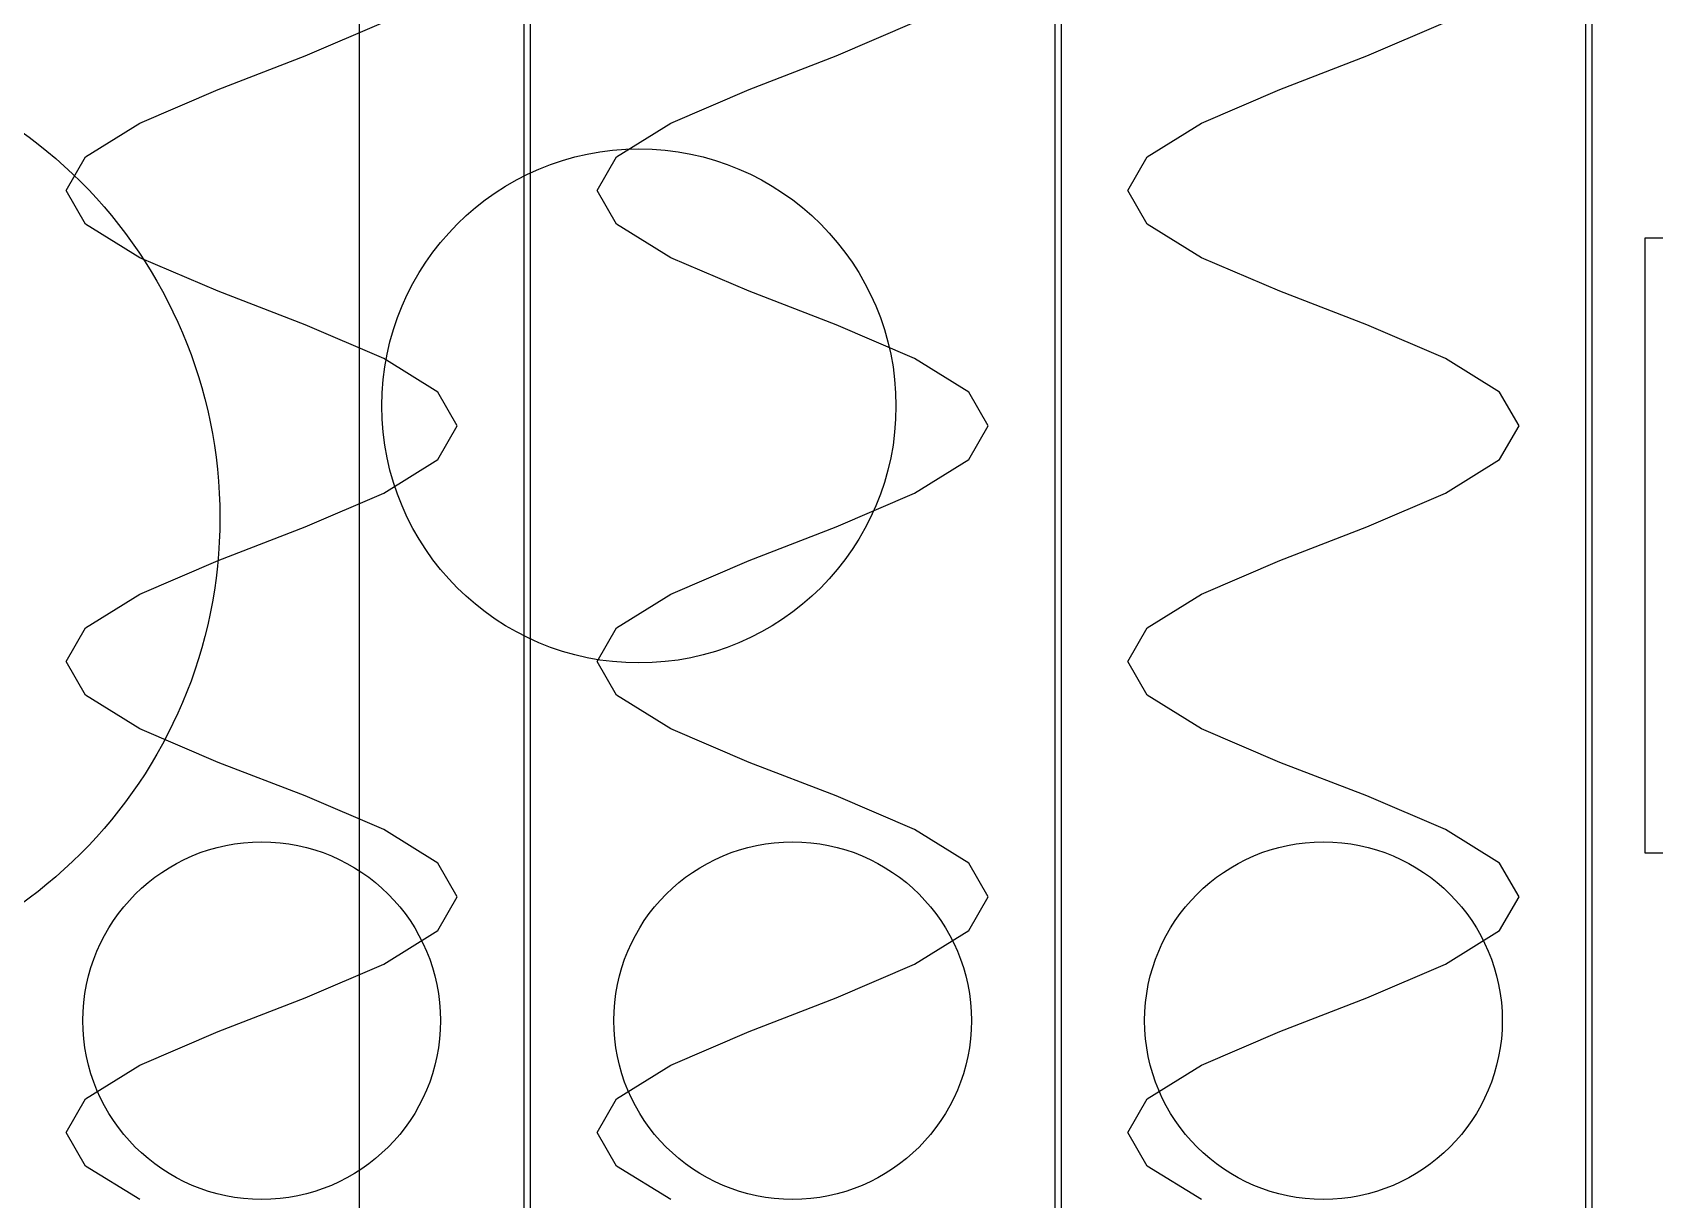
# Model space of a CAD drawing. Header units: metres. Extents: x -14 to 954, y -39 to 888.
# Drawn here: x 291.5 to 581.8, y 438 to 646.8 of the extents above; entities that cross this region are included whole.
import ezdxf

# ---------------------------------------------------------------- set-up
doc = ezdxf.new("R2010")
doc.units = ezdxf.units.M
for name, color, linetype in [('01_CHASIS_PTR_SOLDADO', 4, 'Continuous'), ('05_COMPRESOR_HERMETICO_BOWA', 3, 'Continuous'), ('06_RECIPIENTE_LIQUIDO_FILTRO', 2, 'Continuous'), ('07_CHAROLAS_Y_CANALES', 5, 'Continuous'), ('08_RESORTES_HELICOIDALES', 1, 'Continuous'), ('09_CONDENSADOR_Y_VENTILADOR', 3, 'Continuous'), ('18_BEBIDAS_AGUAS_REFRESCOS_CENTRO', 3, 'Continuous')]:
    doc.layers.add(name, color=color, linetype=linetype)

msp = doc.modelspace()

# ---------------------------------------------------------------- linework, layer by layer
at = {"layer": '01_CHASIS_PTR_SOLDADO'}
for p in [(350, 260), (350, 260, 38.1)]:
    msp.add_line(p, (350, 841.9), dxfattribs=at)
at = {"layer": '05_COMPRESOR_HERMETICO_BOWA'}
msp.add_line((325, 560, 60.1), (325, 560, 265), dxfattribs=at)
for centre in [(240, 560, 60.1), (240, 560, 265)]:
    msp.add_circle(centre, 85, dxfattribs=at)
at = {"layer": '06_RECIPIENTE_LIQUIDO_FILTRO'}
for p, q in [((400, 626, 54.1), (400, 626, 295)), ((354, 580, 54.1), (354, 580, 295)), ((446, 580, 54.1), (446, 580, 295)), ((400, 534, 54.1), (400, 534, 295))]:
    msp.add_line(p, q, dxfattribs=at)
for centre in [(400, 580, 54.1), (400, 580, 295)]:
    msp.add_circle(centre, 46, dxfattribs=at)
at = {"layer": '07_CHAROLAS_Y_CANALES'}
for p, q in [((379.4, 800, 551.5), (379.4, 150, 551.5)), ((379.4, 800, 611.5), (379.4, 150, 611.5)), ((379.4, 800, 751.5), (379.4, 150, 751.5)), ((379.4, 800, 811.5), (379.4, 150, 811.5)), ((379.4, 800, 951.5), (379.4, 150, 951.5)), ((379.4, 800, 1011.5), (379.4, 150, 1011.5)), ((379.4, 800, 1151.5), (379.4, 150, 1151.5)), ((379.4, 800, 1211.5), (379.4, 150, 1211.5)), ((379.4, 800, 1351.5), (379.4, 150, 1351.5)), ((379.4, 800, 1411.5), (379.4, 150, 1411.5)), ((379.4, 800, 1551.5), (379.4, 150, 1551.5)), ((379.4, 800, 1611.5), (379.4, 150, 1611.5)), ((380.6, 150, 551.5), (380.6, 800, 551.5)), ((380.6, 150, 611.5), (380.6, 800, 551.5)), ((380.6, 150, 751.5), (380.6, 800, 751.5)), ((380.6, 150, 811.5), (380.6, 800, 751.5)), ((380.6, 150, 951.5), (380.6, 800, 951.5)), ((380.6, 150, 1011.5), (380.6, 800, 951.5)), ((380.6, 150, 1151.5), (380.6, 800, 1151.5)), ((380.6, 150, 1211.5), (380.6, 800, 1151.5)), ((380.6, 150, 1351.5), (380.6, 800, 1351.5)), ((380.6, 150, 1411.5), (380.6, 800, 1351.5)), ((380.6, 150, 1551.5), (380.6, 800, 1551.5)), ((380.6, 150, 1611.5), (380.6, 800, 1551.5)), ((474.4, 800, 551.5), (474.4, 150, 551.5)), ((474.4, 800, 611.5), (474.4, 150, 611.5)), ((474.4, 800, 751.5), (474.4, 150, 751.5)), ((474.4, 800, 811.5), (474.4, 150, 811.5)), ((474.4, 800, 951.5), (474.4, 150, 951.5)), ((474.4, 800, 1011.5), (474.4, 150, 1011.5)), ((474.4, 800, 1151.5), (474.4, 150, 1151.5)), ((474.4, 800, 1211.5), (474.4, 150, 1211.5)), ((474.4, 800, 1351.5), (474.4, 150, 1351.5)), ((474.4, 800, 1411.5), (474.4, 150, 1411.5)), ((474.4, 800, 1551.5), (474.4, 150, 1551.5)), ((474.4, 800, 1611.5), (474.4, 150, 1611.5)), ((475.6, 150, 551.5), (475.6, 800, 551.5)), ((475.6, 150, 611.5), (475.6, 800, 551.5)), ((475.6, 150, 751.5), (475.6, 800, 751.5)), ((475.6, 150, 811.5), (475.6, 800, 751.5)), ((475.6, 150, 951.5), (475.6, 800, 951.5)), ((475.6, 150, 1011.5), (475.6, 800, 951.5)), ((475.6, 150, 1151.5), (475.6, 800, 1151.5)), ((475.6, 150, 1211.5), (475.6, 800, 1151.5)), ((475.6, 150, 1351.5), (475.6, 800, 1351.5)), ((475.6, 150, 1411.5), (475.6, 800, 1351.5)), ((475.6, 150, 1551.5), (475.6, 800, 1551.5)), ((475.6, 150, 1611.5), (475.6, 800, 1551.5)), ((569.4, 800, 551.5), (569.4, 150, 551.5)), ((569.4, 800, 611.5), (569.4, 150, 611.5)), ((569.4, 800, 751.5), (569.4, 150, 751.5)), ((569.4, 800, 811.5), (569.4, 150, 811.5)), ((569.4, 800, 951.5), (569.4, 150, 951.5)), ((569.4, 800, 1011.5), (569.4, 150, 1011.5)), ((569.4, 800, 1151.5), (569.4, 150, 1151.5)), ((569.4, 800, 1211.5), (569.4, 150, 1211.5)), ((569.4, 800, 1351.5), (569.4, 150, 1351.5)), ((569.4, 800, 1411.5), (569.4, 150, 1411.5)), ((569.4, 800, 1551.5), (569.4, 150, 1551.5)), ((569.4, 800, 1611.5), (569.4, 150, 1611.5)), ((570.6, 150, 551.5), (570.6, 800, 551.5)), ((570.6, 150, 611.5), (570.6, 800, 551.5)), ((570.6, 150, 751.5), (570.6, 800, 751.5)), ((570.6, 150, 811.5), (570.6, 800, 751.5)), ((570.6, 150, 951.5), (570.6, 800, 951.5)), ((570.6, 150, 1011.5), (570.6, 800, 951.5)), ((570.6, 150, 1151.5), (570.6, 800, 1151.5)), ((570.6, 150, 1211.5), (570.6, 800, 1151.5)), ((570.6, 150, 1351.5), (570.6, 800, 1351.5)), ((570.6, 150, 1411.5), (570.6, 800, 1351.5)), ((570.6, 150, 1551.5), (570.6, 800, 1551.5)), ((570.6, 150, 1611.5), (570.6, 800, 1551.5))]:
    msp.add_line(p, q, dxfattribs=at)
at = {"layer": '08_RESORTES_HELICOIDALES'}
for p, q in [((340.29, 642.65, 554.88), (354.32, 648.67, 561.64)), ((340.29, 642.65, 754.88), (354.32, 648.67, 761.64)), ((340.29, 642.65, 954.88), (354.32, 648.67, 961.64)), ((340.29, 642.65, 1154.88), (354.32, 648.67, 1161.64)), ((340.29, 642.65, 1354.88), (354.32, 648.67, 1361.64)), ((340.29, 642.65, 1554.88), (354.32, 648.67, 1561.64)), ((435.29, 642.65, 554.88), (449.32, 648.67, 561.64)), ((435.29, 642.65, 754.88), (449.32, 648.67, 761.64)), ((435.29, 642.65, 954.88), (449.32, 648.67, 961.64)), ((435.29, 642.65, 1154.88), (449.32, 648.67, 1161.64)), ((435.29, 642.65, 1354.88), (449.32, 648.67, 1361.64)), ((435.29, 642.65, 1554.88), (449.32, 648.67, 1561.64)), ((530.29, 642.65, 554.88), (544.32, 648.67, 561.64)), ((530.29, 642.65, 754.88), (544.32, 648.67, 761.64)), ((530.29, 642.65, 954.88), (544.32, 648.67, 961.64)), ((530.29, 642.65, 1154.88), (544.32, 648.67, 1161.64)), ((530.29, 642.65, 1354.88), (544.32, 648.67, 1361.64)), ((530.29, 642.65, 1554.88), (544.32, 648.67, 1561.64)), ((324.71, 636.63, 554.88), (340.29, 642.65, 554.88)), ((324.71, 636.63, 754.88), (340.29, 642.65, 754.88)), ((324.71, 636.63, 954.88), (340.29, 642.65, 954.88)), ((324.71, 636.63, 1154.88), (340.29, 642.65, 1154.88)), ((324.71, 636.63, 1354.88), (340.29, 642.65, 1354.88)), ((324.71, 636.63, 1554.88), (340.29, 642.65, 1554.88)), ((419.71, 636.63, 554.88), (435.29, 642.65, 554.88)), ((419.71, 636.63, 754.88), (435.29, 642.65, 754.88)), ((419.71, 636.63, 954.88), (435.29, 642.65, 954.88)), ((419.71, 636.63, 1154.88), (435.29, 642.65, 1154.88)), ((419.71, 636.63, 1354.88), (435.29, 642.65, 1354.88)), ((419.71, 636.63, 1554.88), (435.29, 642.65, 1554.88)), ((514.71, 636.63, 554.88), (530.29, 642.65, 554.88)), ((514.71, 636.63, 754.88), (530.29, 642.65, 754.88)), ((514.71, 636.63, 954.88), (530.29, 642.65, 954.88)), ((514.71, 636.63, 1154.88), (530.29, 642.65, 1154.88)), ((514.71, 636.63, 1354.88), (530.29, 642.65, 1354.88)), ((514.71, 636.63, 1554.88), (530.29, 642.65, 1554.88)), ((310.68, 630.61, 561.64), (324.71, 636.63, 554.88)), ((310.68, 630.61, 761.64), (324.71, 636.63, 754.88)), ((310.68, 630.61, 961.64), (324.71, 636.63, 954.88)), ((310.68, 630.61, 1161.64), (324.71, 636.63, 1154.88)), ((310.68, 630.61, 1361.64), (324.71, 636.63, 1354.88)), ((310.68, 630.61, 1561.64), (324.71, 636.63, 1554.88)), ((405.68, 630.61, 561.64), (419.71, 636.63, 554.88)), ((405.68, 630.61, 761.64), (419.71, 636.63, 754.88)), ((405.68, 630.61, 961.64), (419.71, 636.63, 954.88)), ((405.68, 630.61, 1161.64), (419.71, 636.63, 1154.88)), ((405.68, 630.61, 1361.64), (419.71, 636.63, 1354.88)), ((405.68, 630.61, 1561.64), (419.71, 636.63, 1554.88)), ((500.68, 630.61, 561.64), (514.71, 636.63, 554.88)), ((500.68, 630.61, 761.64), (514.71, 636.63, 754.88)), ((500.68, 630.61, 961.64), (514.71, 636.63, 954.88)), ((500.68, 630.61, 1161.64), (514.71, 636.63, 1154.88)), ((500.68, 630.61, 1361.64), (514.71, 636.63, 1354.88)), ((500.68, 630.61, 1561.64), (514.71, 636.63, 1554.88)), ((300.97, 624.59, 573.81), (310.68, 630.61, 561.64)), ((300.97, 624.59, 773.81), (310.68, 630.61, 761.64)), ((300.97, 624.59, 973.81), (310.68, 630.61, 961.64)), ((300.97, 624.59, 1173.81), (310.68, 630.61, 1161.64)), ((300.97, 624.59, 1373.81), (310.68, 630.61, 1361.64)), ((300.97, 624.59, 1573.81), (310.68, 630.61, 1561.64)), ((395.97, 624.59, 573.81), (405.68, 630.61, 561.64)), ((395.97, 624.59, 773.81), (405.68, 630.61, 761.64)), ((395.97, 624.59, 973.81), (405.68, 630.61, 961.64)), ((395.97, 624.59, 1173.81), (405.68, 630.61, 1161.64)), ((395.97, 624.59, 1373.81), (405.68, 630.61, 1361.64)), ((395.97, 624.59, 1573.81), (405.68, 630.61, 1561.64)), ((490.97, 624.59, 573.81), (500.68, 630.61, 561.64)), ((490.97, 624.59, 773.81), (500.68, 630.61, 761.64)), ((490.97, 624.59, 973.81), (500.68, 630.61, 961.64)), ((490.97, 624.59, 1173.81), (500.68, 630.61, 1161.64)), ((490.97, 624.59, 1373.81), (500.68, 630.61, 1361.64)), ((490.97, 624.59, 1573.81), (500.68, 630.61, 1561.64)), ((297.5, 618.57, 589), (300.97, 624.59, 573.81)), ((297.5, 618.57, 789), (300.97, 624.59, 773.81)), ((297.5, 618.57, 989), (300.97, 624.59, 973.81)), ((297.5, 618.57, 1189), (300.97, 624.59, 1173.81)), ((297.5, 618.57, 1389), (300.97, 624.59, 1373.81)), ((297.5, 618.57, 1589), (300.97, 624.59, 1573.81)), ((392.5, 618.57, 589), (395.97, 624.59, 573.81)), ((392.5, 618.57, 789), (395.97, 624.59, 773.81)), ((392.5, 618.57, 989), (395.97, 624.59, 973.81)), ((392.5, 618.57, 1189), (395.97, 624.59, 1173.81)), ((392.5, 618.57, 1389), (395.97, 624.59, 1373.81)), ((392.5, 618.57, 1589), (395.97, 624.59, 1573.81)), ((487.5, 618.57, 589), (490.97, 624.59, 573.81)), ((487.5, 618.57, 789), (490.97, 624.59, 773.81)), ((487.5, 618.57, 989), (490.97, 624.59, 973.81)), ((487.5, 618.57, 1189), (490.97, 624.59, 1173.81)), ((487.5, 618.57, 1389), (490.97, 624.59, 1373.81)), ((487.5, 618.57, 1589), (490.97, 624.59, 1573.81)), ((300.97, 612.55, 604.19), (297.5, 618.57, 589)), ((300.97, 612.55, 804.19), (297.5, 618.57, 789)), ((300.97, 612.55, 1004.19), (297.5, 618.57, 989)), ((300.97, 612.55, 1204.19), (297.5, 618.57, 1189)), ((300.97, 612.55, 1404.19), (297.5, 618.57, 1389)), ((300.97, 612.55, 1604.19), (297.5, 618.57, 1589)), ((395.97, 612.55, 604.19), (392.5, 618.57, 589)), ((395.97, 612.55, 804.19), (392.5, 618.57, 789)), ((395.97, 612.55, 1004.19), (392.5, 618.57, 989)), ((395.97, 612.55, 1204.19), (392.5, 618.57, 1189)), ((395.97, 612.55, 1404.19), (392.5, 618.57, 1389)), ((395.97, 612.55, 1604.19), (392.5, 618.57, 1589)), ((490.97, 612.55, 604.19), (487.5, 618.57, 589)), ((490.97, 612.55, 804.19), (487.5, 618.57, 789)), ((490.97, 612.55, 1004.19), (487.5, 618.57, 989)), ((490.97, 612.55, 1204.19), (487.5, 618.57, 1189)), ((490.97, 612.55, 1404.19), (487.5, 618.57, 1389)), ((490.97, 612.55, 1604.19), (487.5, 618.57, 1589)), ((310.68, 606.53, 616.36), (300.97, 612.55, 604.19)), ((310.68, 606.53, 816.36), (300.97, 612.55, 804.19)), ((310.68, 606.53, 1016.36), (300.97, 612.55, 1004.19)), ((310.68, 606.53, 1216.36), (300.97, 612.55, 1204.19)), ((310.68, 606.53, 1416.36), (300.97, 612.55, 1404.19)), ((310.68, 606.53, 1616.36), (300.97, 612.55, 1604.19)), ((405.68, 606.53, 616.36), (395.97, 612.55, 604.19)), ((405.68, 606.53, 816.36), (395.97, 612.55, 804.19)), ((405.68, 606.53, 1016.36), (395.97, 612.55, 1004.19)), ((405.68, 606.53, 1216.36), (395.97, 612.55, 1204.19)), ((405.68, 606.53, 1416.36), (395.97, 612.55, 1404.19)), ((405.68, 606.53, 1616.36), (395.97, 612.55, 1604.19)), ((500.68, 606.53, 616.36), (490.97, 612.55, 604.19)), ((500.68, 606.53, 816.36), (490.97, 612.55, 804.19)), ((500.68, 606.53, 1016.36), (490.97, 612.55, 1004.19)), ((500.68, 606.53, 1216.36), (490.97, 612.55, 1204.19)), ((500.68, 606.53, 1416.36), (490.97, 612.55, 1404.19)), ((500.68, 606.53, 1616.36), (490.97, 612.55, 1604.19)), ((324.71, 600.51, 623.12), (310.68, 606.53, 616.36)), ((324.71, 600.51, 823.12), (310.68, 606.53, 816.36)), ((324.71, 600.51, 1023.12), (310.68, 606.53, 1016.36)), ((324.71, 600.51, 1223.12), (310.68, 606.53, 1216.36)), ((324.71, 600.51, 1423.12), (310.68, 606.53, 1416.36)), ((324.71, 600.51, 1623.12), (310.68, 606.53, 1616.36)), ((419.71, 600.51, 623.12), (405.68, 606.53, 616.36)), ((419.71, 600.51, 823.12), (405.68, 606.53, 816.36)), ((419.71, 600.51, 1023.12), (405.68, 606.53, 1016.36)), ((419.71, 600.51, 1223.12), (405.68, 606.53, 1216.36)), ((419.71, 600.51, 1423.12), (405.68, 606.53, 1416.36)), ((419.71, 600.51, 1623.12), (405.68, 606.53, 1616.36)), ((514.71, 600.51, 623.12), (500.68, 606.53, 616.36)), ((514.71, 600.51, 823.12), (500.68, 606.53, 816.36)), ((514.71, 600.51, 1023.12), (500.68, 606.53, 1016.36)), ((514.71, 600.51, 1223.12), (500.68, 606.53, 1216.36)), ((514.71, 600.51, 1423.12), (500.68, 606.53, 1416.36)), ((514.71, 600.51, 1623.12), (500.68, 606.53, 1616.36)), ((340.29, 594.49, 623.12), (324.71, 600.51, 623.12)), ((340.29, 594.49, 823.12), (324.71, 600.51, 823.12)), ((340.29, 594.49, 1023.12), (324.71, 600.51, 1023.12)), ((340.29, 594.49, 1223.12), (324.71, 600.51, 1223.12)), ((340.29, 594.49, 1423.12), (324.71, 600.51, 1423.12)), ((340.29, 594.49, 1623.12), (324.71, 600.51, 1623.12)), ((435.29, 594.49, 623.12), (419.71, 600.51, 623.12)), ((435.29, 594.49, 823.12), (419.71, 600.51, 823.12)), ((435.29, 594.49, 1023.12), (419.71, 600.51, 1023.12)), ((435.29, 594.49, 1223.12), (419.71, 600.51, 1223.12)), ((435.29, 594.49, 1423.12), (419.71, 600.51, 1423.12)), ((435.29, 594.49, 1623.12), (419.71, 600.51, 1623.12)), ((530.29, 594.49, 623.12), (514.71, 600.51, 623.12)), ((530.29, 594.49, 823.12), (514.71, 600.51, 823.12)), ((530.29, 594.49, 1023.12), (514.71, 600.51, 1023.12)), ((530.29, 594.49, 1223.12), (514.71, 600.51, 1223.12)), ((530.29, 594.49, 1423.12), (514.71, 600.51, 1423.12)), ((530.29, 594.49, 1623.12), (514.71, 600.51, 1623.12)), ((354.32, 588.47, 616.36), (340.29, 594.49, 623.12)), ((354.32, 588.47, 816.36), (340.29, 594.49, 823.12)), ((354.32, 588.47, 1016.36), (340.29, 594.49, 1023.12)), ((354.32, 588.47, 1216.36), (340.29, 594.49, 1223.12)), ((354.32, 588.47, 1416.36), (340.29, 594.49, 1423.12)), ((354.32, 588.47, 1616.36), (340.29, 594.49, 1623.12)), ((449.32, 588.47, 616.36), (435.29, 594.49, 623.12)), ((449.32, 588.47, 816.36), (435.29, 594.49, 823.12)), ((449.32, 588.47, 1016.36), (435.29, 594.49, 1023.12)), ((449.32, 588.47, 1216.36), (435.29, 594.49, 1223.12)), ((449.32, 588.47, 1416.36), (435.29, 594.49, 1423.12)), ((449.32, 588.47, 1616.36), (435.29, 594.49, 1623.12)), ((544.32, 588.47, 616.36), (530.29, 594.49, 623.12)), ((544.32, 588.47, 816.36), (530.29, 594.49, 823.12)), ((544.32, 588.47, 1016.36), (530.29, 594.49, 1023.12)), ((544.32, 588.47, 1216.36), (530.29, 594.49, 1223.12)), ((544.32, 588.47, 1416.36), (530.29, 594.49, 1423.12)), ((544.32, 588.47, 1616.36), (530.29, 594.49, 1623.12)), ((364.03, 582.45, 604.19), (354.32, 588.47, 616.36)), ((364.03, 582.45, 804.19), (354.32, 588.47, 816.36)), ((364.03, 582.45, 1004.19), (354.32, 588.47, 1016.36)), ((364.03, 582.45, 1204.19), (354.32, 588.47, 1216.36)), ((364.03, 582.45, 1404.19), (354.32, 588.47, 1416.36)), ((364.03, 582.45, 1604.19), (354.32, 588.47, 1616.36)), ((459.03, 582.45, 604.19), (449.32, 588.47, 616.36)), ((459.03, 582.45, 804.19), (449.32, 588.47, 816.36)), ((459.03, 582.45, 1004.19), (449.32, 588.47, 1016.36)), ((459.03, 582.45, 1204.19), (449.32, 588.47, 1216.36)), ((459.03, 582.45, 1404.19), (449.32, 588.47, 1416.36)), ((459.03, 582.45, 1604.19), (449.32, 588.47, 1616.36)), ((554.03, 582.45, 604.19), (544.32, 588.47, 616.36)), ((554.03, 582.45, 804.19), (544.32, 588.47, 816.36)), ((554.03, 582.45, 1004.19), (544.32, 588.47, 1016.36)), ((554.03, 582.45, 1204.19), (544.32, 588.47, 1216.36)), ((554.03, 582.45, 1404.19), (544.32, 588.47, 1416.36)), ((554.03, 582.45, 1604.19), (544.32, 588.47, 1616.36)), ((367.5, 576.43, 589), (364.03, 582.45, 604.19)), ((367.5, 576.43, 789), (364.03, 582.45, 804.19)), ((367.5, 576.43, 989), (364.03, 582.45, 1004.19)), ((367.5, 576.43, 1189), (364.03, 582.45, 1204.19)), ((367.5, 576.43, 1389), (364.03, 582.45, 1404.19)), ((367.5, 576.43, 1589), (364.03, 582.45, 1604.19)), ((462.5, 576.43, 589), (459.03, 582.45, 604.19)), ((462.5, 576.43, 789), (459.03, 582.45, 804.19)), ((462.5, 576.43, 989), (459.03, 582.45, 1004.19)), ((462.5, 576.43, 1189), (459.03, 582.45, 1204.19)), ((462.5, 576.43, 1389), (459.03, 582.45, 1404.19)), ((462.5, 576.43, 1589), (459.03, 582.45, 1604.19)), ((557.5, 576.43, 589), (554.03, 582.45, 604.19)), ((557.5, 576.43, 789), (554.03, 582.45, 804.19)), ((557.5, 576.43, 989), (554.03, 582.45, 1004.19)), ((557.5, 576.43, 1189), (554.03, 582.45, 1204.19)), ((557.5, 576.43, 1389), (554.03, 582.45, 1404.19)), ((557.5, 576.43, 1589), (554.03, 582.45, 1604.19)), ((364.03, 570.41, 573.81), (367.5, 576.43, 589)), ((364.03, 570.41, 773.81), (367.5, 576.43, 789)), ((364.03, 570.41, 973.81), (367.5, 576.43, 989)), ((364.03, 570.41, 1173.81), (367.5, 576.43, 1189)), ((364.03, 570.41, 1373.81), (367.5, 576.43, 1389)), ((364.03, 570.41, 1573.81), (367.5, 576.43, 1589)), ((459.03, 570.41, 573.81), (462.5, 576.43, 589)), ((459.03, 570.41, 773.81), (462.5, 576.43, 789)), ((459.03, 570.41, 973.81), (462.5, 576.43, 989)), ((459.03, 570.41, 1173.81), (462.5, 576.43, 1189)), ((459.03, 570.41, 1373.81), (462.5, 576.43, 1389)), ((459.03, 570.41, 1573.81), (462.5, 576.43, 1589)), ((554.03, 570.41, 573.81), (557.5, 576.43, 589)), ((554.03, 570.41, 773.81), (557.5, 576.43, 789)), ((554.03, 570.41, 973.81), (557.5, 576.43, 989)), ((554.03, 570.41, 1173.81), (557.5, 576.43, 1189)), ((554.03, 570.41, 1373.81), (557.5, 576.43, 1389)), ((554.03, 570.41, 1573.81), (557.5, 576.43, 1589)), ((354.32, 564.39, 561.64), (364.03, 570.41, 573.81)), ((354.32, 564.39, 761.64), (364.03, 570.41, 773.81)), ((354.32, 564.39, 961.64), (364.03, 570.41, 973.81)), ((354.32, 564.39, 1161.64), (364.03, 570.41, 1173.81)), ((354.32, 564.39, 1361.64), (364.03, 570.41, 1373.81)), ((354.32, 564.39, 1561.64), (364.03, 570.41, 1573.81)), ((449.32, 564.39, 561.64), (459.03, 570.41, 573.81)), ((449.32, 564.39, 761.64), (459.03, 570.41, 773.81)), ((449.32, 564.39, 961.64), (459.03, 570.41, 973.81)), ((449.32, 564.39, 1161.64), (459.03, 570.41, 1173.81)), ((449.32, 564.39, 1361.64), (459.03, 570.41, 1373.81)), ((449.32, 564.39, 1561.64), (459.03, 570.41, 1573.81)), ((544.32, 564.39, 561.64), (554.03, 570.41, 573.81)), ((544.32, 564.39, 761.64), (554.03, 570.41, 773.81)), ((544.32, 564.39, 961.64), (554.03, 570.41, 973.81)), ((544.32, 564.39, 1161.64), (554.03, 570.41, 1173.81)), ((544.32, 564.39, 1361.64), (554.03, 570.41, 1373.81)), ((544.32, 564.39, 1561.64), (554.03, 570.41, 1573.81)), ((340.29, 558.37, 554.88), (354.32, 564.39, 561.64)), ((340.29, 558.37, 754.88), (354.32, 564.39, 761.64)), ((340.29, 558.37, 954.88), (354.32, 564.39, 961.64)), ((340.29, 558.37, 1154.88), (354.32, 564.39, 1161.64)), ((340.29, 558.37, 1354.88), (354.32, 564.39, 1361.64)), ((340.29, 558.37, 1554.88), (354.32, 564.39, 1561.64)), ((435.29, 558.37, 554.88), (449.32, 564.39, 561.64)), ((435.29, 558.37, 754.88), (449.32, 564.39, 761.64)), ((435.29, 558.37, 954.88), (449.32, 564.39, 961.64)), ((435.29, 558.37, 1154.88), (449.32, 564.39, 1161.64)), ((435.29, 558.37, 1354.88), (449.32, 564.39, 1361.64)), ((435.29, 558.37, 1554.88), (449.32, 564.39, 1561.64)), ((530.29, 558.37, 554.88), (544.32, 564.39, 561.64)), ((530.29, 558.37, 754.88), (544.32, 564.39, 761.64)), ((530.29, 558.37, 954.88), (544.32, 564.39, 961.64)), ((530.29, 558.37, 1154.88), (544.32, 564.39, 1161.64)), ((530.29, 558.37, 1354.88), (544.32, 564.39, 1361.64)), ((530.29, 558.37, 1554.88), (544.32, 564.39, 1561.64)), ((324.71, 552.35, 554.88), (340.29, 558.37, 554.88)), ((324.71, 552.35, 754.88), (340.29, 558.37, 754.88)), ((324.71, 552.35, 954.88), (340.29, 558.37, 954.88)), ((324.71, 552.35, 1154.88), (340.29, 558.37, 1154.88)), ((324.71, 552.35, 1354.88), (340.29, 558.37, 1354.88)), ((324.71, 552.35, 1554.88), (340.29, 558.37, 1554.88)), ((419.71, 552.35, 554.88), (435.29, 558.37, 554.88)), ((419.71, 552.35, 754.88), (435.29, 558.37, 754.88)), ((419.71, 552.35, 954.88), (435.29, 558.37, 954.88)), ((419.71, 552.35, 1154.88), (435.29, 558.37, 1154.88)), ((419.71, 552.35, 1354.88), (435.29, 558.37, 1354.88)), ((419.71, 552.35, 1554.88), (435.29, 558.37, 1554.88)), ((514.71, 552.35, 554.88), (530.29, 558.37, 554.88)), ((514.71, 552.35, 754.88), (530.29, 558.37, 754.88)), ((514.71, 552.35, 954.88), (530.29, 558.37, 954.88)), ((514.71, 552.35, 1154.88), (530.29, 558.37, 1154.88)), ((514.71, 552.35, 1354.88), (530.29, 558.37, 1354.88)), ((514.71, 552.35, 1554.88), (530.29, 558.37, 1554.88)), ((310.68, 546.33, 561.64), (324.71, 552.35, 554.88)), ((310.68, 546.33, 761.64), (324.71, 552.35, 754.88)), ((310.68, 546.33, 961.64), (324.71, 552.35, 954.88)), ((310.68, 546.33, 1161.64), (324.71, 552.35, 1154.88)), ((310.68, 546.33, 1361.64), (324.71, 552.35, 1354.88)), ((310.68, 546.33, 1561.64), (324.71, 552.35, 1554.88)), ((405.68, 546.33, 561.64), (419.71, 552.35, 554.88)), ((405.68, 546.33, 761.64), (419.71, 552.35, 754.88)), ((405.68, 546.33, 961.64), (419.71, 552.35, 954.88)), ((405.68, 546.33, 1161.64), (419.71, 552.35, 1154.88)), ((405.68, 546.33, 1361.64), (419.71, 552.35, 1354.88)), ((405.68, 546.33, 1561.64), (419.71, 552.35, 1554.88)), ((500.68, 546.33, 561.64), (514.71, 552.35, 554.88)), ((500.68, 546.33, 761.64), (514.71, 552.35, 754.88)), ((500.68, 546.33, 961.64), (514.71, 552.35, 954.88)), ((500.68, 546.33, 1161.64), (514.71, 552.35, 1154.88)), ((500.68, 546.33, 1361.64), (514.71, 552.35, 1354.88)), ((500.68, 546.33, 1561.64), (514.71, 552.35, 1554.88)), ((300.97, 540.31, 573.81), (310.68, 546.33, 561.64)), ((300.97, 540.31, 773.81), (310.68, 546.33, 761.64)), ((300.97, 540.31, 973.81), (310.68, 546.33, 961.64)), ((300.97, 540.31, 1173.81), (310.68, 546.33, 1161.64)), ((300.97, 540.31, 1373.81), (310.68, 546.33, 1361.64)), ((300.97, 540.31, 1573.81), (310.68, 546.33, 1561.64)), ((395.97, 540.31, 573.81), (405.68, 546.33, 561.64)), ((395.97, 540.31, 773.81), (405.68, 546.33, 761.64)), ((395.97, 540.31, 973.81), (405.68, 546.33, 961.64)), ((395.97, 540.31, 1173.81), (405.68, 546.33, 1161.64)), ((395.97, 540.31, 1373.81), (405.68, 546.33, 1361.64)), ((395.97, 540.31, 1573.81), (405.68, 546.33, 1561.64)), ((490.97, 540.31, 573.81), (500.68, 546.33, 561.64)), ((490.97, 540.31, 773.81), (500.68, 546.33, 761.64)), ((490.97, 540.31, 973.81), (500.68, 546.33, 961.64)), ((490.97, 540.31, 1173.81), (500.68, 546.33, 1161.64)), ((490.97, 540.31, 1373.81), (500.68, 546.33, 1361.64)), ((490.97, 540.31, 1573.81), (500.68, 546.33, 1561.64)), ((297.5, 534.29, 589), (300.97, 540.31, 573.81)), ((297.5, 534.29, 789), (300.97, 540.31, 773.81)), ((297.5, 534.29, 989), (300.97, 540.31, 973.81)), ((297.5, 534.29, 1189), (300.97, 540.31, 1173.81)), ((297.5, 534.29, 1389), (300.97, 540.31, 1373.81)), ((297.5, 534.29, 1589), (300.97, 540.31, 1573.81)), ((392.5, 534.29, 589), (395.97, 540.31, 573.81)), ((392.5, 534.29, 789), (395.97, 540.31, 773.81)), ((392.5, 534.29, 989), (395.97, 540.31, 973.81)), ((392.5, 534.29, 1189), (395.97, 540.31, 1173.81)), ((392.5, 534.29, 1389), (395.97, 540.31, 1373.81)), ((392.5, 534.29, 1589), (395.97, 540.31, 1573.81)), ((487.5, 534.29, 589), (490.97, 540.31, 573.81)), ((487.5, 534.29, 789), (490.97, 540.31, 773.81)), ((487.5, 534.29, 989), (490.97, 540.31, 973.81)), ((487.5, 534.29, 1189), (490.97, 540.31, 1173.81)), ((487.5, 534.29, 1389), (490.97, 540.31, 1373.81)), ((487.5, 534.29, 1589), (490.97, 540.31, 1573.81)), ((300.97, 528.27, 604.19), (297.5, 534.29, 589)), ((300.97, 528.27, 804.19), (297.5, 534.29, 789)), ((300.97, 528.27, 1004.19), (297.5, 534.29, 989)), ((300.97, 528.27, 1204.19), (297.5, 534.29, 1189)), ((300.97, 528.27, 1404.19), (297.5, 534.29, 1389)), ((300.97, 528.27, 1604.19), (297.5, 534.29, 1589)), ((395.97, 528.27, 604.19), (392.5, 534.29, 589)), ((395.97, 528.27, 804.19), (392.5, 534.29, 789)), ((395.97, 528.27, 1004.19), (392.5, 534.29, 989)), ((395.97, 528.27, 1204.19), (392.5, 534.29, 1189)), ((395.97, 528.27, 1404.19), (392.5, 534.29, 1389)), ((395.97, 528.27, 1604.19), (392.5, 534.29, 1589)), ((490.97, 528.27, 604.19), (487.5, 534.29, 589)), ((490.97, 528.27, 804.19), (487.5, 534.29, 789)), ((490.97, 528.27, 1004.19), (487.5, 534.29, 989)), ((490.97, 528.27, 1204.19), (487.5, 534.29, 1189)), ((490.97, 528.27, 1404.19), (487.5, 534.29, 1389)), ((490.97, 528.27, 1604.19), (487.5, 534.29, 1589)), ((310.68, 522.24, 616.36), (300.97, 528.27, 604.19)), ((310.68, 522.24, 816.36), (300.97, 528.27, 804.19)), ((310.68, 522.24, 1016.36), (300.97, 528.27, 1004.19)), ((310.68, 522.24, 1216.36), (300.97, 528.27, 1204.19)), ((310.68, 522.24, 1416.36), (300.97, 528.27, 1404.19)), ((310.68, 522.24, 1616.36), (300.97, 528.27, 1604.19)), ((405.68, 522.24, 616.36), (395.97, 528.27, 604.19)), ((405.68, 522.24, 816.36), (395.97, 528.27, 804.19)), ((405.68, 522.24, 1016.36), (395.97, 528.27, 1004.19)), ((405.68, 522.24, 1216.36), (395.97, 528.27, 1204.19)), ((405.68, 522.24, 1416.36), (395.97, 528.27, 1404.19)), ((405.68, 522.24, 1616.36), (395.97, 528.27, 1604.19)), ((500.68, 522.24, 616.36), (490.97, 528.27, 604.19)), ((500.68, 522.24, 816.36), (490.97, 528.27, 804.19)), ((500.68, 522.24, 1016.36), (490.97, 528.27, 1004.19)), ((500.68, 522.24, 1216.36), (490.97, 528.27, 1204.19)), ((500.68, 522.24, 1416.36), (490.97, 528.27, 1404.19)), ((500.68, 522.24, 1616.36), (490.97, 528.27, 1604.19)), ((324.71, 516.22, 623.12), (310.68, 522.24, 616.36)), ((324.71, 516.22, 823.12), (310.68, 522.24, 816.36)), ((324.71, 516.22, 1023.12), (310.68, 522.24, 1016.36)), ((324.71, 516.22, 1223.12), (310.68, 522.24, 1216.36)), ((324.71, 516.22, 1423.12), (310.68, 522.24, 1416.36)), ((324.71, 516.22, 1623.12), (310.68, 522.24, 1616.36)), ((419.71, 516.22, 623.12), (405.68, 522.24, 616.36)), ((419.71, 516.22, 823.12), (405.68, 522.24, 816.36)), ((419.71, 516.22, 1023.12), (405.68, 522.24, 1016.36)), ((419.71, 516.22, 1223.12), (405.68, 522.24, 1216.36)), ((419.71, 516.22, 1423.12), (405.68, 522.24, 1416.36)), ((419.71, 516.22, 1623.12), (405.68, 522.24, 1616.36)), ((514.71, 516.22, 623.12), (500.68, 522.24, 616.36)), ((514.71, 516.22, 823.12), (500.68, 522.24, 816.36)), ((514.71, 516.22, 1023.12), (500.68, 522.24, 1016.36)), ((514.71, 516.22, 1223.12), (500.68, 522.24, 1216.36)), ((514.71, 516.22, 1423.12), (500.68, 522.24, 1416.36)), ((514.71, 516.22, 1623.12), (500.68, 522.24, 1616.36)), ((340.29, 510.2, 623.12), (324.71, 516.22, 623.12)), ((340.29, 510.2, 823.12), (324.71, 516.22, 823.12)), ((340.29, 510.2, 1023.12), (324.71, 516.22, 1023.12)), ((340.29, 510.2, 1223.12), (324.71, 516.22, 1223.12)), ((340.29, 510.2, 1423.12), (324.71, 516.22, 1423.12)), ((340.29, 510.2, 1623.12), (324.71, 516.22, 1623.12)), ((435.29, 510.2, 623.12), (419.71, 516.22, 623.12)), ((435.29, 510.2, 823.12), (419.71, 516.22, 823.12)), ((435.29, 510.2, 1023.12), (419.71, 516.22, 1023.12)), ((435.29, 510.2, 1223.12), (419.71, 516.22, 1223.12)), ((435.29, 510.2, 1423.12), (419.71, 516.22, 1423.12)), ((435.29, 510.2, 1623.12), (419.71, 516.22, 1623.12)), ((530.29, 510.2, 623.12), (514.71, 516.22, 623.12)), ((530.29, 510.2, 823.12), (514.71, 516.22, 823.12)), ((530.29, 510.2, 1023.12), (514.71, 516.22, 1023.12)), ((530.29, 510.2, 1223.12), (514.71, 516.22, 1223.12)), ((530.29, 510.2, 1423.12), (514.71, 516.22, 1423.12)), ((530.29, 510.2, 1623.12), (514.71, 516.22, 1623.12)), ((354.32, 504.18, 616.36), (340.29, 510.2, 623.12)), ((354.32, 504.18, 816.36), (340.29, 510.2, 823.12)), ((354.32, 504.18, 1016.36), (340.29, 510.2, 1023.12)), ((354.32, 504.18, 1216.36), (340.29, 510.2, 1223.12)), ((354.32, 504.18, 1416.36), (340.29, 510.2, 1423.12)), ((354.32, 504.18, 1616.36), (340.29, 510.2, 1623.12)), ((449.32, 504.18, 616.36), (435.29, 510.2, 623.12)), ((449.32, 504.18, 816.36), (435.29, 510.2, 823.12)), ((449.32, 504.18, 1016.36), (435.29, 510.2, 1023.12)), ((449.32, 504.18, 1216.36), (435.29, 510.2, 1223.12)), ((449.32, 504.18, 1416.36), (435.29, 510.2, 1423.12)), ((449.32, 504.18, 1616.36), (435.29, 510.2, 1623.12)), ((544.32, 504.18, 616.36), (530.29, 510.2, 623.12)), ((544.32, 504.18, 816.36), (530.29, 510.2, 823.12)), ((544.32, 504.18, 1016.36), (530.29, 510.2, 1023.12)), ((544.32, 504.18, 1216.36), (530.29, 510.2, 1223.12)), ((544.32, 504.18, 1416.36), (530.29, 510.2, 1423.12)), ((544.32, 504.18, 1616.36), (530.29, 510.2, 1623.12)), ((364.03, 498.16, 604.19), (354.32, 504.18, 616.36)), ((364.03, 498.16, 804.19), (354.32, 504.18, 816.36)), ((364.03, 498.16, 1004.19), (354.32, 504.18, 1016.36)), ((364.03, 498.16, 1204.19), (354.32, 504.18, 1216.36)), ((364.03, 498.16, 1404.19), (354.32, 504.18, 1416.36)), ((364.03, 498.16, 1604.19), (354.32, 504.18, 1616.36)), ((459.03, 498.16, 604.19), (449.32, 504.18, 616.36)), ((459.03, 498.16, 804.19), (449.32, 504.18, 816.36)), ((459.03, 498.16, 1004.19), (449.32, 504.18, 1016.36)), ((459.03, 498.16, 1204.19), (449.32, 504.18, 1216.36)), ((459.03, 498.16, 1404.19), (449.32, 504.18, 1416.36)), ((459.03, 498.16, 1604.19), (449.32, 504.18, 1616.36)), ((554.03, 498.16, 604.19), (544.32, 504.18, 616.36)), ((554.03, 498.16, 804.19), (544.32, 504.18, 816.36)), ((554.03, 498.16, 1004.19), (544.32, 504.18, 1016.36)), ((554.03, 498.16, 1204.19), (544.32, 504.18, 1216.36)), ((554.03, 498.16, 1404.19), (544.32, 504.18, 1416.36)), ((554.03, 498.16, 1604.19), (544.32, 504.18, 1616.36)), ((367.5, 492.14, 589), (364.03, 498.16, 604.19)), ((367.5, 492.14, 789), (364.03, 498.16, 804.19)), ((367.5, 492.14, 989), (364.03, 498.16, 1004.19)), ((367.5, 492.14, 1189), (364.03, 498.16, 1204.19)), ((367.5, 492.14, 1389), (364.03, 498.16, 1404.19)), ((367.5, 492.14, 1589), (364.03, 498.16, 1604.19)), ((462.5, 492.14, 589), (459.03, 498.16, 604.19)), ((462.5, 492.14, 789), (459.03, 498.16, 804.19)), ((462.5, 492.14, 989), (459.03, 498.16, 1004.19)), ((462.5, 492.14, 1189), (459.03, 498.16, 1204.19)), ((462.5, 492.14, 1389), (459.03, 498.16, 1404.19)), ((462.5, 492.14, 1589), (459.03, 498.16, 1604.19)), ((557.5, 492.14, 589), (554.03, 498.16, 604.19)), ((557.5, 492.14, 789), (554.03, 498.16, 804.19)), ((557.5, 492.14, 989), (554.03, 498.16, 1004.19)), ((557.5, 492.14, 1189), (554.03, 498.16, 1204.19)), ((557.5, 492.14, 1389), (554.03, 498.16, 1404.19)), ((557.5, 492.14, 1589), (554.03, 498.16, 1604.19)), ((364.03, 486.12, 573.81), (367.5, 492.14, 589)), ((364.03, 486.12, 773.81), (367.5, 492.14, 789)), ((364.03, 486.12, 973.81), (367.5, 492.14, 989)), ((364.03, 486.12, 1173.81), (367.5, 492.14, 1189)), ((364.03, 486.12, 1373.81), (367.5, 492.14, 1389)), ((364.03, 486.12, 1573.81), (367.5, 492.14, 1589)), ((459.03, 486.12, 573.81), (462.5, 492.14, 589)), ((459.03, 486.12, 773.81), (462.5, 492.14, 789)), ((459.03, 486.12, 973.81), (462.5, 492.14, 989)), ((459.03, 486.12, 1173.81), (462.5, 492.14, 1189)), ((459.03, 486.12, 1373.81), (462.5, 492.14, 1389)), ((459.03, 486.12, 1573.81), (462.5, 492.14, 1589)), ((554.03, 486.12, 573.81), (557.5, 492.14, 589)), ((554.03, 486.12, 773.81), (557.5, 492.14, 789)), ((554.03, 486.12, 973.81), (557.5, 492.14, 989)), ((554.03, 486.12, 1173.81), (557.5, 492.14, 1189)), ((554.03, 486.12, 1373.81), (557.5, 492.14, 1389)), ((554.03, 486.12, 1573.81), (557.5, 492.14, 1589)), ((354.32, 480.1, 561.64), (364.03, 486.12, 573.81)), ((354.32, 480.1, 761.64), (364.03, 486.12, 773.81)), ((354.32, 480.1, 961.64), (364.03, 486.12, 973.81)), ((354.32, 480.1, 1161.64), (364.03, 486.12, 1173.81)), ((354.32, 480.1, 1361.64), (364.03, 486.12, 1373.81)), ((354.32, 480.1, 1561.64), (364.03, 486.12, 1573.81)), ((449.32, 480.1, 561.64), (459.03, 486.12, 573.81)), ((449.32, 480.1, 761.64), (459.03, 486.12, 773.81)), ((449.32, 480.1, 961.64), (459.03, 486.12, 973.81)), ((449.32, 480.1, 1161.64), (459.03, 486.12, 1173.81)), ((449.32, 480.1, 1361.64), (459.03, 486.12, 1373.81)), ((449.32, 480.1, 1561.64), (459.03, 486.12, 1573.81)), ((544.32, 480.1, 561.64), (554.03, 486.12, 573.81)), ((544.32, 480.1, 761.64), (554.03, 486.12, 773.81)), ((544.32, 480.1, 961.64), (554.03, 486.12, 973.81)), ((544.32, 480.1, 1161.64), (554.03, 486.12, 1173.81)), ((544.32, 480.1, 1361.64), (554.03, 486.12, 1373.81)), ((544.32, 480.1, 1561.64), (554.03, 486.12, 1573.81)), ((340.29, 474.08, 554.88), (354.32, 480.1, 561.64)), ((340.29, 474.08, 754.88), (354.32, 480.1, 761.64)), ((340.29, 474.08, 954.88), (354.32, 480.1, 961.64)), ((340.29, 474.08, 1154.88), (354.32, 480.1, 1161.64)), ((340.29, 474.08, 1354.88), (354.32, 480.1, 1361.64)), ((340.29, 474.08, 1554.88), (354.32, 480.1, 1561.64)), ((435.29, 474.08, 554.88), (449.32, 480.1, 561.64)), ((435.29, 474.08, 754.88), (449.32, 480.1, 761.64)), ((435.29, 474.08, 954.88), (449.32, 480.1, 961.64)), ((435.29, 474.08, 1154.88), (449.32, 480.1, 1161.64)), ((435.29, 474.08, 1354.88), (449.32, 480.1, 1361.64)), ((435.29, 474.08, 1554.88), (449.32, 480.1, 1561.64)), ((530.29, 474.08, 554.88), (544.32, 480.1, 561.64)), ((530.29, 474.08, 754.88), (544.32, 480.1, 761.64)), ((530.29, 474.08, 954.88), (544.32, 480.1, 961.64)), ((530.29, 474.08, 1154.88), (544.32, 480.1, 1161.64)), ((530.29, 474.08, 1354.88), (544.32, 480.1, 1361.64)), ((530.29, 474.08, 1554.88), (544.32, 480.1, 1561.64)), ((324.71, 468.06, 554.88), (340.29, 474.08, 554.88)), ((324.71, 468.06, 754.88), (340.29, 474.08, 754.88)), ((324.71, 468.06, 954.88), (340.29, 474.08, 954.88)), ((324.71, 468.06, 1154.88), (340.29, 474.08, 1154.88)), ((324.71, 468.06, 1354.88), (340.29, 474.08, 1354.88)), ((324.71, 468.06, 1554.88), (340.29, 474.08, 1554.88)), ((419.71, 468.06, 554.88), (435.29, 474.08, 554.88)), ((419.71, 468.06, 754.88), (435.29, 474.08, 754.88)), ((419.71, 468.06, 954.88), (435.29, 474.08, 954.88)), ((419.71, 468.06, 1154.88), (435.29, 474.08, 1154.88)), ((419.71, 468.06, 1354.88), (435.29, 474.08, 1354.88)), ((419.71, 468.06, 1554.88), (435.29, 474.08, 1554.88)), ((514.71, 468.06, 554.88), (530.29, 474.08, 554.88)), ((514.71, 468.06, 754.88), (530.29, 474.08, 754.88)), ((514.71, 468.06, 954.88), (530.29, 474.08, 954.88)), ((514.71, 468.06, 1154.88), (530.29, 474.08, 1154.88)), ((514.71, 468.06, 1354.88), (530.29, 474.08, 1354.88)), ((514.71, 468.06, 1554.88), (530.29, 474.08, 1554.88)), ((310.68, 462.04, 561.64), (324.71, 468.06, 554.88)), ((310.68, 462.04, 761.64), (324.71, 468.06, 754.88)), ((310.68, 462.04, 961.64), (324.71, 468.06, 954.88)), ((310.68, 462.04, 1161.64), (324.71, 468.06, 1154.88)), ((310.68, 462.04, 1361.64), (324.71, 468.06, 1354.88)), ((310.68, 462.04, 1561.64), (324.71, 468.06, 1554.88)), ((405.68, 462.04, 561.64), (419.71, 468.06, 554.88)), ((405.68, 462.04, 761.64), (419.71, 468.06, 754.88)), ((405.68, 462.04, 961.64), (419.71, 468.06, 954.88)), ((405.68, 462.04, 1161.64), (419.71, 468.06, 1154.88)), ((405.68, 462.04, 1361.64), (419.71, 468.06, 1354.88)), ((405.68, 462.04, 1561.64), (419.71, 468.06, 1554.88)), ((500.68, 462.04, 561.64), (514.71, 468.06, 554.88)), ((500.68, 462.04, 761.64), (514.71, 468.06, 754.88)), ((500.68, 462.04, 961.64), (514.71, 468.06, 954.88)), ((500.68, 462.04, 1161.64), (514.71, 468.06, 1154.88)), ((500.68, 462.04, 1361.64), (514.71, 468.06, 1354.88)), ((500.68, 462.04, 1561.64), (514.71, 468.06, 1554.88)), ((300.97, 456.02, 573.81), (310.68, 462.04, 561.64)), ((300.97, 456.02, 773.81), (310.68, 462.04, 761.64)), ((300.97, 456.02, 973.81), (310.68, 462.04, 961.64)), ((300.97, 456.02, 1173.81), (310.68, 462.04, 1161.64)), ((300.97, 456.02, 1373.81), (310.68, 462.04, 1361.64)), ((300.97, 456.02, 1573.81), (310.68, 462.04, 1561.64)), ((395.97, 456.02, 573.81), (405.68, 462.04, 561.64)), ((395.97, 456.02, 773.81), (405.68, 462.04, 761.64)), ((395.97, 456.02, 973.81), (405.68, 462.04, 961.64)), ((395.97, 456.02, 1173.81), (405.68, 462.04, 1161.64)), ((395.97, 456.02, 1373.81), (405.68, 462.04, 1361.64)), ((395.97, 456.02, 1573.81), (405.68, 462.04, 1561.64)), ((490.97, 456.02, 573.81), (500.68, 462.04, 561.64)), ((490.97, 456.02, 773.81), (500.68, 462.04, 761.64)), ((490.97, 456.02, 973.81), (500.68, 462.04, 961.64)), ((490.97, 456.02, 1173.81), (500.68, 462.04, 1161.64)), ((490.97, 456.02, 1373.81), (500.68, 462.04, 1361.64)), ((490.97, 456.02, 1573.81), (500.68, 462.04, 1561.64)), ((297.5, 450, 589), (300.97, 456.02, 573.81)), ((297.5, 450, 789), (300.97, 456.02, 773.81)), ((297.5, 450, 989), (300.97, 456.02, 973.81)), ((297.5, 450, 1189), (300.97, 456.02, 1173.81)), ((297.5, 450, 1389), (300.97, 456.02, 1373.81)), ((297.5, 450, 1589), (300.97, 456.02, 1573.81)), ((392.5, 450, 589), (395.97, 456.02, 573.81)), ((392.5, 450, 789), (395.97, 456.02, 773.81)), ((392.5, 450, 989), (395.97, 456.02, 973.81)), ((392.5, 450, 1189), (395.97, 456.02, 1173.81)), ((392.5, 450, 1389), (395.97, 456.02, 1373.81)), ((392.5, 450, 1589), (395.97, 456.02, 1573.81)), ((487.5, 450, 589), (490.97, 456.02, 573.81)), ((487.5, 450, 789), (490.97, 456.02, 773.81)), ((487.5, 450, 989), (490.97, 456.02, 973.81)), ((487.5, 450, 1189), (490.97, 456.02, 1173.81)), ((487.5, 450, 1389), (490.97, 456.02, 1373.81)), ((487.5, 450, 1589), (490.97, 456.02, 1573.81)), ((300.97, 443.98, 604.19), (297.5, 450, 589)), ((300.97, 443.98, 804.19), (297.5, 450, 789)), ((300.97, 443.98, 1004.19), (297.5, 450, 989)), ((300.97, 443.98, 1204.19), (297.5, 450, 1189)), ((300.97, 443.98, 1404.19), (297.5, 450, 1389)), ((300.97, 443.98, 1604.19), (297.5, 450, 1589)), ((395.97, 443.98, 604.19), (392.5, 450, 589)), ((395.97, 443.98, 804.19), (392.5, 450, 789)), ((395.97, 443.98, 1004.19), (392.5, 450, 989)), ((395.97, 443.98, 1204.19), (392.5, 450, 1189)), ((395.97, 443.98, 1404.19), (392.5, 450, 1389)), ((395.97, 443.98, 1604.19), (392.5, 450, 1589)), ((490.97, 443.98, 604.19), (487.5, 450, 589)), ((490.97, 443.98, 804.19), (487.5, 450, 789)), ((490.97, 443.98, 1004.19), (487.5, 450, 989)), ((490.97, 443.98, 1204.19), (487.5, 450, 1189)), ((490.97, 443.98, 1404.19), (487.5, 450, 1389)), ((490.97, 443.98, 1604.19), (487.5, 450, 1589)), ((310.68, 437.96, 616.36), (300.97, 443.98, 604.19)), ((310.68, 437.96, 816.36), (300.97, 443.98, 804.19)), ((310.68, 437.96, 1016.36), (300.97, 443.98, 1004.19)), ((310.68, 437.96, 1216.36), (300.97, 443.98, 1204.19)), ((310.68, 437.96, 1416.36), (300.97, 443.98, 1404.19)), ((310.68, 437.96, 1616.36), (300.97, 443.98, 1604.19)), ((405.68, 437.96, 616.36), (395.97, 443.98, 604.19)), ((405.68, 437.96, 816.36), (395.97, 443.98, 804.19)), ((405.68, 437.96, 1016.36), (395.97, 443.98, 1004.19)), ((405.68, 437.96, 1216.36), (395.97, 443.98, 1204.19)), ((405.68, 437.96, 1416.36), (395.97, 443.98, 1404.19)), ((405.68, 437.96, 1616.36), (395.97, 443.98, 1604.19)), ((500.68, 437.96, 616.36), (490.97, 443.98, 604.19)), ((500.68, 437.96, 816.36), (490.97, 443.98, 804.19)), ((500.68, 437.96, 1016.36), (490.97, 443.98, 1004.19)), ((500.68, 437.96, 1216.36), (490.97, 443.98, 1204.19)), ((500.68, 437.96, 1416.36), (490.97, 443.98, 1404.19)), ((500.68, 437.96, 1616.36), (490.97, 443.98, 1604.19))]:
    msp.add_line(p, q, dxfattribs=at)
at = {"layer": '09_CONDENSADOR_Y_VENTILADOR'}
for p, q in [((820, 610, 50), (580, 610, 50)), ((580, 610, 50), (580, 500, 50)), ((820, 610, 50), (580, 610, 310)), ((580, 610, 310), (580, 500, 310)), ((580, 610, 50), (580, 610, 310)), ((580, 500, 50), (820, 500, 50)), ((580, 500, 310), (820, 500, 310)), ((580, 500, 50), (580, 500, 310))]:
    msp.add_line(p, q, dxfattribs=at)
at = {"layer": '18_BEBIDAS_AGUAS_REFRESCOS_CENTRO'}
for p, q in [((332.5, 502, 553), (332.5, 502, 710)), ((332.5, 502, 753), (332.5, 502, 910)), ((332.5, 502, 953), (332.5, 502, 1110)), ((332.5, 502, 1153), (332.5, 502, 1310)), ((332.5, 502, 1353), (332.5, 502, 1510)), ((332.5, 502, 1553), (332.5, 502, 1710)), ((427.5, 502, 553), (427.5, 502, 710)), ((427.5, 502, 753), (427.5, 502, 910)), ((427.5, 502, 953), (427.5, 502, 1110)), ((427.5, 502, 1153), (427.5, 502, 1310)), ((427.5, 502, 1353), (427.5, 502, 1510)), ((427.5, 502, 1553), (427.5, 502, 1710)), ((522.5, 502, 553), (522.5, 502, 710)), ((522.5, 502, 753), (522.5, 502, 910)), ((522.5, 502, 953), (522.5, 502, 1110)), ((522.5, 502, 1153), (522.5, 502, 1310)), ((522.5, 502, 1353), (522.5, 502, 1510)), ((522.5, 502, 1553), (522.5, 502, 1710)), ((300.5, 470, 553), (300.5, 470, 710)), ((300.5, 470, 753), (300.5, 470, 910)), ((300.5, 470, 953), (300.5, 470, 1110)), ((300.5, 470, 1153), (300.5, 470, 1310)), ((300.5, 470, 1353), (300.5, 470, 1510)), ((300.5, 470, 1553), (300.5, 470, 1710)), ((364.5, 470, 553), (364.5, 470, 710)), ((364.5, 470, 753), (364.5, 470, 910)), ((364.5, 470, 953), (364.5, 470, 1110)), ((364.5, 470, 1153), (364.5, 470, 1310)), ((364.5, 470, 1353), (364.5, 470, 1510)), ((364.5, 470, 1553), (364.5, 470, 1710)), ((395.5, 470, 553), (395.5, 470, 710)), ((395.5, 470, 753), (395.5, 470, 910)), ((395.5, 470, 953), (395.5, 470, 1110)), ((395.5, 470, 1153), (395.5, 470, 1310)), ((395.5, 470, 1353), (395.5, 470, 1510)), ((395.5, 470, 1553), (395.5, 470, 1710)), ((459.5, 470, 553), (459.5, 470, 710)), ((459.5, 470, 753), (459.5, 470, 910)), ((459.5, 470, 953), (459.5, 470, 1110)), ((459.5, 470, 1153), (459.5, 470, 1310)), ((459.5, 470, 1353), (459.5, 470, 1510)), ((459.5, 470, 1553), (459.5, 470, 1710)), ((490.5, 470, 553), (490.5, 470, 710)), ((490.5, 470, 753), (490.5, 470, 910)), ((490.5, 470, 953), (490.5, 470, 1110)), ((490.5, 470, 1153), (490.5, 470, 1310)), ((490.5, 470, 1353), (490.5, 470, 1510)), ((490.5, 470, 1553), (490.5, 470, 1710)), ((554.5, 470, 553), (554.5, 470, 710)), ((554.5, 470, 753), (554.5, 470, 910)), ((554.5, 470, 953), (554.5, 470, 1110)), ((554.5, 470, 1153), (554.5, 470, 1310)), ((554.5, 470, 1353), (554.5, 470, 1510)), ((554.5, 470, 1553), (554.5, 470, 1710)), ((332.5, 438, 553), (332.5, 438, 710)), ((332.5, 438, 753), (332.5, 438, 910)), ((332.5, 438, 953), (332.5, 438, 1110)), ((332.5, 438, 1153), (332.5, 438, 1310)), ((332.5, 438, 1353), (332.5, 438, 1510)), ((332.5, 438, 1553), (332.5, 438, 1710)), ((427.5, 438, 553), (427.5, 438, 710)), ((427.5, 438, 753), (427.5, 438, 910)), ((427.5, 438, 953), (427.5, 438, 1110)), ((427.5, 438, 1153), (427.5, 438, 1310)), ((427.5, 438, 1353), (427.5, 438, 1510)), ((427.5, 438, 1553), (427.5, 438, 1710)), ((522.5, 438, 553), (522.5, 438, 710)), ((522.5, 438, 753), (522.5, 438, 910)), ((522.5, 438, 953), (522.5, 438, 1110)), ((522.5, 438, 1153), (522.5, 438, 1310)), ((522.5, 438, 1353), (522.5, 438, 1510)), ((522.5, 438, 1553), (522.5, 438, 1710))]:
    msp.add_line(p, q, dxfattribs=at)
for centre in [(332.5, 470, 553), (332.5, 470, 710), (332.5, 470, 753), (332.5, 470, 910), (332.5, 470, 953), (332.5, 470, 1110), (332.5, 470, 1153), (332.5, 470, 1310), (332.5, 470, 1353), (332.5, 470, 1510), (332.5, 470, 1553), (332.5, 470, 1710), (427.5, 470, 553), (427.5, 470, 710), (427.5, 470, 753), (427.5, 470, 910), (427.5, 470, 953), (427.5, 470, 1110), (427.5, 470, 1153), (427.5, 470, 1310), (427.5, 470, 1353), (427.5, 470, 1510), (427.5, 470, 1553), (427.5, 470, 1710), (522.5, 470, 553), (522.5, 470, 710), (522.5, 470, 753), (522.5, 470, 910), (522.5, 470, 953), (522.5, 470, 1110), (522.5, 470, 1153), (522.5, 470, 1310), (522.5, 470, 1353), (522.5, 470, 1510), (522.5, 470, 1553), (522.5, 470, 1710)]:
    msp.add_circle(centre, 32, dxfattribs=at)

doc.saveas('drawing.dxf')
